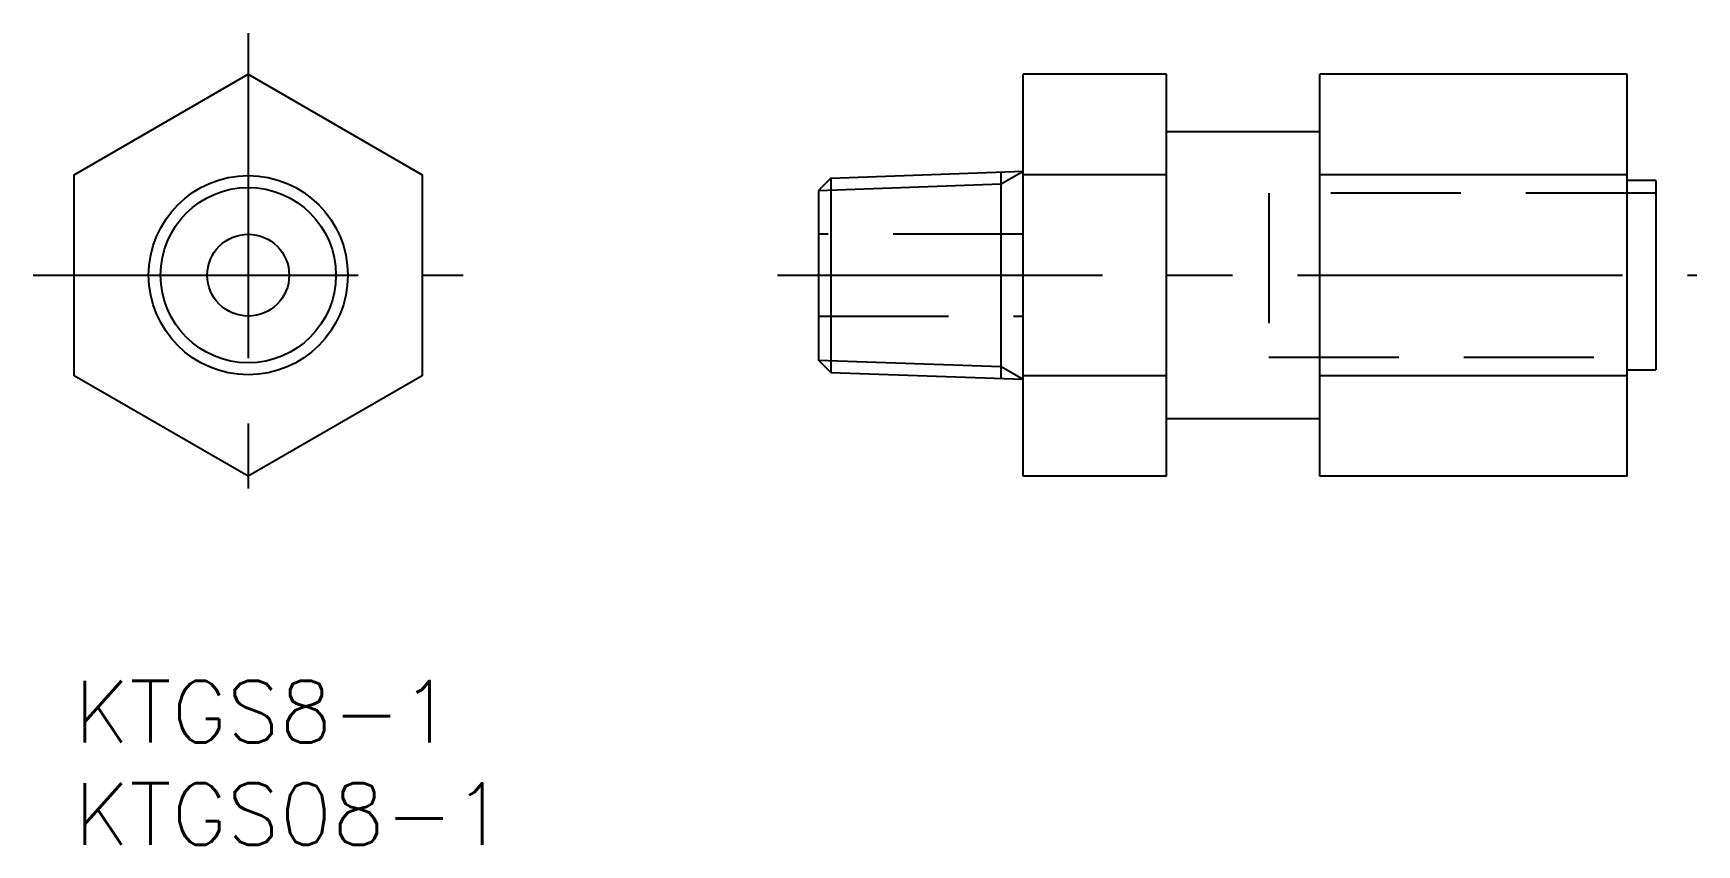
# Model space of a CAD drawing. Extents: x -2 to 79.2, y -8 to 31.6.
import ezdxf

# ---------------------------------------------------------------- set-up
doc = ezdxf.new("R2010")
doc.units = 0
doc.header["$LTSCALE"] = 0.5
doc.linetypes.add('CENTER', pattern=[50.8, 31.75, -6.35, 6.35, -6.35])
doc.linetypes.add('DASHED', pattern=[19.05, 12.7, -6.35])
for name, color, linetype in [('MSM_CENTER', 1, 'CENTER'), ('MSM_CONTINUOUS', 7, 'CONTINUOUS'), ('MSM_DASHED', 4, 'DASHED'), ('MSM_NARROW', 5, 'CONTINUOUS'), ('MSM_PART_NUMBER', 7, 'CONTINUOUS')]:
    doc.layers.add(name, color=color, linetype=linetype)
doc.styles.get("Standard").update_dxf_attribs({"font": 'txt.shx', "height": 1.5, "bigfont": 'bigfont.shx'})

# ---------------------------------------------------------------- blocks, each defined once
blk = doc.blocks.new('*U12')
at = {"layer": 'MSM_PART_NUMBER'}
blk.add_text('KTGS8-1', height=3, dxfattribs=at).set_placement((0, -3))
blk = doc.blocks.new('*U13')
at = {"layer": 'MSM_PART_NUMBER'}
blk.add_text('KTGS08-1', height=3, dxfattribs=at).set_placement((0, -8))

msp = doc.modelspace()

# ---------------------------------------------------------------- linework, layer by layer
at = {"layer": 'MSM_CENTER'}
for p, q in [((8.5, 31.63), (8.5, 8)), ((-2, 19.815), (19, 19.815)), ((34.345, 19.815), (79.245, 19.815))]:
    msp.add_line(p, q, dxfattribs=at)
at = {"layer": 'MSM_CONTINUOUS'}
for p, q in [((0, 24.722), (8.5, 29.63)), ((8.5, 29.63), (17, 24.722)), ((46.345, 10), (46.345, 29.63)), ((53.345, 29.63), (46.345, 29.63)), ((53.345, 10), (53.345, 29.63)), ((60.845, 10), (60.845, 29.63)), ((75.845, 29.63), (60.845, 29.63)), ((75.845, 10), (75.845, 29.63)), ((60.845, 26.815), (53.345, 26.815)), ((0, 14.907), (0, 24.722)), ((17, 24.722), (17, 14.907)), ((36.947, 24.561), (36.345, 23.959)), ((36.947, 24.561), (46.345, 24.89)), ((36.947, 24.561), (36.947, 15.069)), ((45.274, 14.778), (45.274, 24.852)), ((53.345, 24.722), (46.345, 24.722)), ((75.845, 24.722), (60.845, 24.722)), ((77.245, 24.44), (75.845, 24.44)), ((77.245, 24.44), (77.245, 15.19)), ((36.345, 23.959), (36.345, 15.671)), ((36.947, 15.069), (36.345, 15.671)), ((8.5, 10), (0, 14.907)), ((17, 14.907), (8.5, 10)), ((36.947, 15.069), (46.345, 14.74)), ((53.345, 14.907), (46.345, 14.907)), ((75.845, 14.907), (60.845, 14.907)), ((75.845, 15.19), (77.245, 15.19)), ((53.345, 12.815), (60.845, 12.815)), ((53.345, 10), (46.345, 10)), ((75.845, 10), (60.845, 10))]:
    msp.add_line(p, q, dxfattribs=at)
for radius in [4.864, 2]:
    msp.add_circle((8.5, 19.815), radius, dxfattribs=at)
at = {"layer": 'MSM_DASHED'}
for p, q in [((77.245, 23.815), (58.345, 23.815)), ((58.345, 23.815), (58.345, 15.815)), ((46.345, 21.815), (36.345, 21.815)), ((36.345, 17.815), (46.345, 17.815)), ((58.345, 15.815), (77.245, 15.815))]:
    msp.add_line(p, q, dxfattribs=at)
at = {"layer": 'MSM_NARROW'}
for p, q in [((45.274, 24.271), (46.345, 24.89)), ((36.345, 23.959), (45.274, 24.271)), ((36.345, 15.671), (45.274, 15.359)), ((45.274, 15.359), (46.345, 14.74))]:
    msp.add_line(p, q, dxfattribs=at)
msp.add_circle((8.5, 19.815), 4.283, dxfattribs=at)

# ---------------------------------------------------------------- block references
at = {"layer": 'MSM_CONTINUOUS'}
for name in ['*U12', '*U13']:
    msp.add_blockref(name, (0, 0), dxfattribs=at)

doc.saveas('drawing.dxf')
